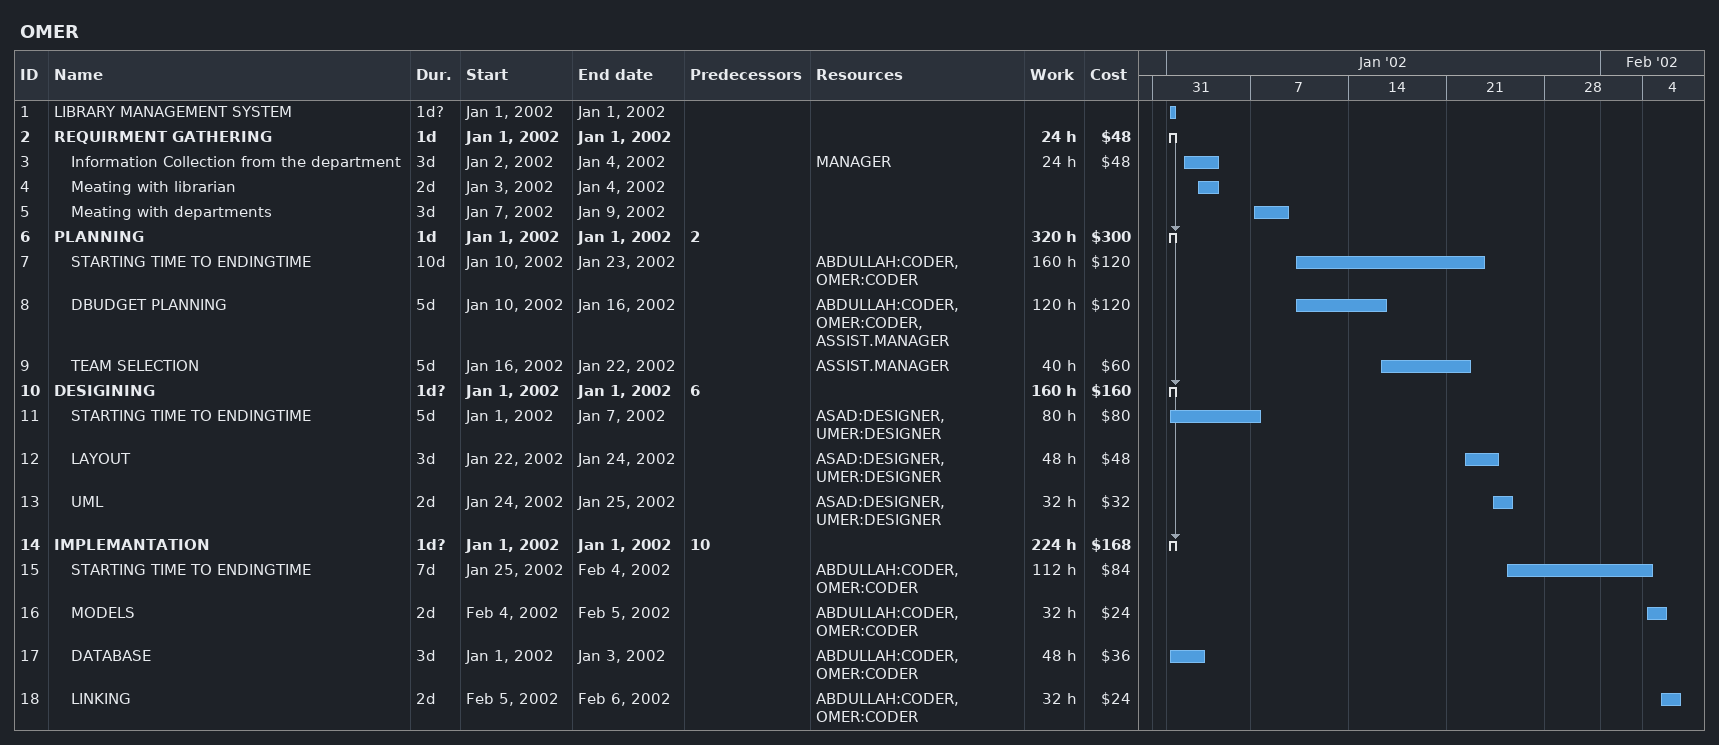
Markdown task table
OMER

| ID | Level | Task | Duration | Start | Finish | Predecessors | Resources | Work (h) | Cost ($) |
|---|---|---|---|---|---|---|---|---|---|
| 1 | 1 | LIBRARY MANAGEMENT SYSTEM | 1d? | 2002-01-01 | 2002-01-01 |  |  |  |  |
| 2 | 1 | **REQUIRMENT GATHERING** | 1d | 2002-01-01 | 2002-01-01 |  |  | 24 | 48 |
| 3 | 2 | Information Collection from the department | 3d | 2002-01-02 | 2002-01-04 |  | MANAGER | 24 | 48 |
| 4 | 2 | Meating with librarian | 2d | 2002-01-03 | 2002-01-04 |  |  |  |  |
| 5 | 2 | Meating with departments | 3d | 2002-01-07 | 2002-01-09 |  |  |  |  |
| 6 | 1 | **PLANNING** | 1d | 2002-01-01 | 2002-01-01 | 2 |  | 320 | 300 |
| 7 | 2 | STARTING TIME TO ENDINGTIME | 10d | 2002-01-10 | 2002-01-23 |  | ABDULLAH:CODER, OMER:CODER | 160 | 120 |
| 8 | 2 | DBUDGET PLANNING | 5d | 2002-01-10 | 2002-01-16 |  | ABDULLAH:CODER, OMER:CODER, ASSIST.MANAGER | 120 | 120 |
| 9 | 2 | TEAM SELECTION | 5d | 2002-01-16 | 2002-01-22 |  | ASSIST.MANAGER | 40 | 60 |
| 10 | 1 | **DESIGINING** | 1d? | 2002-01-01 | 2002-01-01 | 6 |  | 160 | 160 |
| 11 | 2 | STARTING TIME TO ENDINGTIME | 5d | 2002-01-01 | 2002-01-07 |  | ASAD:DESIGNER, UMER:DESIGNER | 80 | 80 |
| 12 | 2 | LAYOUT | 3d | 2002-01-22 | 2002-01-24 |  | ASAD:DESIGNER, UMER:DESIGNER | 48 | 48 |
| 13 | 2 | UML | 2d | 2002-01-24 | 2002-01-25 |  | ASAD:DESIGNER, UMER:DESIGNER | 32 | 32 |
| 14 | 1 | **IMPLEMANTATION** | 1d? | 2002-01-01 | 2002-01-01 | 10 |  | 224 | 168 |
| 15 | 2 | STARTING TIME TO ENDINGTIME | 7d | 2002-01-25 | 2002-02-04 |  | ABDULLAH:CODER, OMER:CODER | 112 | 84 |
| 16 | 2 | MODELS | 2d | 2002-02-04 | 2002-02-05 |  | ABDULLAH:CODER, OMER:CODER | 32 | 24 |
| 17 | 2 | DATABASE | 3d | 2002-01-01 | 2002-01-03 |  | ABDULLAH:CODER, OMER:CODER | 48 | 36 |
| 18 | 2 | LINKING | 2d | 2002-02-05 | 2002-02-06 |  | ABDULLAH:CODER, OMER:CODER | 32 | 24 |
